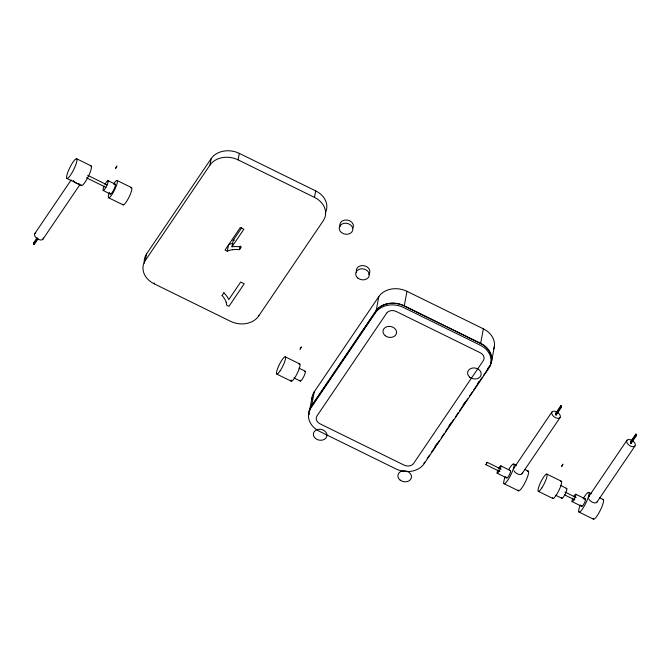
<?xml version="1.0" encoding="UTF-8"?>
<svg xmlns="http://www.w3.org/2000/svg" width="670" height="670" viewBox="0 0 670 670"><rect width="100%" height="100%" fill="white"/><g stroke="black" fill="none" stroke-linecap="round" stroke-linejoin="round"><path stroke-width="1" d="M38.173 238.696L34.229 244.525L33.5 244.165L33.776 242.708L37.16 237.716M34.229 244.525L34.497 243.068L37.319 238.905M315.696 190.908L314.481 197.39A20.979 16.775 10.6 0 1 323.25 220.765L258.654 316.056A20.979 16.775 10.6 0 1 230.497 321.298L154.117 283.779A20.979 16.775 10.6 0 1 145.357 260.404L146.562 253.922L211.159 158.623A20.979 16.775 10.6 0 1 239.316 153.388L315.696 190.908A20.979 16.775 10.6 0 1 325.26 212.96M154.117 283.779L154.267 282.966M145.357 260.404L209.953 165.105L211.159 158.623M209.953 165.105A20.979 16.775 10.6 0 1 238.101 159.87L239.316 153.388M241.686 227.783L233.177 240.337L231.962 246.82L243.872 229.249L240.321 227.499L225.036 250.052L227.323 251.175L228.537 244.692L230.48 243.922A19.966 15.971 10.6 0 1 232.942 243.369M232.515 249.709A24.589 19.665 10.6 0 1 239.525 249.675L240.22 245.949M258.654 316.056L258.804 315.252M309.423 411.33L311.96 397.754M309.473 411.012A20.979 16.775 10.6 0 1 311.508 406.397L314.23 391.858L378.826 296.559A20.979 16.775 10.6 0 1 406.983 291.324L483.363 328.844A20.979 16.775 10.6 0 1 493.581 349.464M311.508 406.397L376.104 311.098L378.826 296.559M376.104 311.098A20.979 16.775 10.6 0 1 404.261 305.863L406.983 291.324M483.531 375.418L489.41 366.758A20.979 16.775 10.6 0 0 480.641 343.383L483.363 328.844M489.41 366.758L489.577 365.845M491.68 360.854L494.401 346.315M555.472 414.688L555.74 413.231L560.815 405.735L561.544 406.095L561.267 407.553L556.192 415.04L555.472 414.688L560.547 407.192L560.815 405.735M556.192 415.04L556.469 413.583L561.544 406.095M630.428 443.054L630.696 441.597L635.771 434.11L636.5 434.462L636.224 435.919L631.148 443.414L630.428 443.054L635.503 435.567L635.771 434.11M631.148 443.414L631.425 441.949L636.5 434.462M34.823 233.554L71.146 179.97M33.5 244.165L37.453 238.344M42.888 239.265L79.797 184.82M239.525 249.659L241.334 246.987A28.458 22.763 10.6 0 0 236.627 246.594A21.515 17.211 10.6 0 0 231.954 246.786M222.105 295.453L223.914 292.782M435.039 446.387L436.798 443.791M449.135 425.592L450.893 422.996M463.221 404.806L464.988 402.201M477.316 384.01L479.083 381.414M487.299 369.287L489.067 366.683M427.159 458.581L429.512 455.123M431.271 452.518L439.495 440.391M441.254 437.795L444.193 433.465M445.366 431.731L453.582 419.604M455.349 417L458.28 412.67M459.461 410.936L467.677 398.809M469.444 396.213L472.375 391.875M473.548 390.149L482.358 377.151M513.907 468.062L551.988 411.891M521.972 473.774L560.053 417.603A4.941 2.806 34.1 0 0 555.497 411.397A4.941 2.806 34.1 0 0 552.516 415.241A4.941 2.806 34.1 0 0 560.053 417.603M588.863 496.437L626.944 440.257M596.928 502.148L635.009 445.969A4.941 2.806 34.1 0 0 630.453 439.763A4.941 2.806 34.1 0 0 627.472 443.607A4.941 2.806 34.1 0 0 635.009 445.969M227.323 251.175L229.266 250.404A19.966 15.971 10.6 0 1 232.523 249.734M499.887 471.571L485.943 464.72L487.191 462.292L501.11 469.117M485.926 464.704L487.174 462.267M238.101 159.87L314.481 197.39M404.261 305.863L480.641 343.383M76.681 158.782A10.988 2.169 -63.8 0 1 70.836 174.661A10.988 2.169 -63.8 0 1 67.787 172.358A10.988 2.169 -63.8 0 1 76.681 158.782L91.179 165.909M117.066 180.498L131.563 187.617M635.503 435.567L636.224 435.919M108.012 180.64L115.257 184.2M560.547 407.192L561.267 407.553M630.696 441.597L631.425 441.949M87.67 175.331L107.183 184.92M86.438 177.785L105.96 187.374M103.188 190.506L110.441 194.074M555.74 413.231L556.469 413.583M108.632 197.776L123.138 204.894M66.858 178.421L81.355 185.54M588.771 492.4L591.493 493.74M599.65 497.743L603.276 499.519M546.804 474.067L561.301 481.194M560.405 485.34L566.745 488.455M575.798 494.251L585.463 498.999M513.815 464.034L516.537 465.365M524.694 469.377L528.32 471.152M564.919 492.006L576.066 497.483M285.236 356.825L299.741 363.944M564.617 494.921L574.843 499.937M500.842 465.876L510.506 470.625M572.113 501.612L581.778 506.361M298.837 368.09L305.185 371.205M555.589 495.214L561.929 498.329M33.776 242.708L34.497 243.068M538.37 491.344L552.876 498.472M578.947 512.031L593.444 519.158M497.157 473.246L506.822 477.995M294.021 377.964L300.361 381.079M503.991 483.665L518.488 490.792M276.81 374.103L291.308 381.222M226.159 302.229L226.661 305.202L228.956 306.332L244.24 283.787L240.681 282.036L228.772 299.607A25.1 20.075 10.6 0 0 223.822 292.84M144.268 263.226A20.979 16.775 10.6 0 1 146.562 253.922M233.168 240.304A21.515 17.211 10.6 0 1 234.458 240.17M222.08 295.462A24.045 19.229 10.6 0 1 226.2 302.22M356.566 272.296A6.867 5.494 10.6 0 1 364.011 265.672A6.867 5.494 10.6 0 1 368.818 274.466M424.814 462.049A20.979 16.775 10.6 0 1 423.867 463.297M309.138 414.764A20.979 16.775 10.6 0 1 309.13 413.499M311.843 399.437A20.979 16.775 10.6 0 1 314.23 391.858M299.038 364.111A9.615 1.901 -63.8 0 1 296.969 373.944A9.615 1.901 -63.8 0 1 290.964 380.058M304.481 371.548A5.494 1.089 -63.8 0 1 303.686 376.749A5.494 1.089 -63.8 0 1 300.194 380.166M602.497 499.586A10.988 2.169 -63.8 0 1 600.144 510.624A10.988 2.169 -63.8 0 1 593.143 518.32M583.118 498.949A10.988 2.169 -63.8 0 1 588.997 494.359A10.988 2.169 -63.8 0 1 581.384 510.414A10.988 2.169 -63.8 0 1 580.279 504.937M597.179 501.679A4.941 2.806 34.1 0 1 593.419 502.634A4.941 2.806 34.1 0 1 588.955 499.1M588.57 498.036A4.941 2.806 34.1 0 1 589.558 495.901M560.597 481.361A9.615 1.901 -63.8 0 1 558.738 490.783A9.615 1.901 -63.8 0 1 552.524 497.693M566.041 488.79A5.494 1.089 -63.8 0 1 565.245 493.991A5.494 1.089 -63.8 0 1 561.753 497.416M584.583 499.569A4.12 0.812 -63.8 0 1 585.413 500.364A4.12 0.812 -63.8 0 1 582.992 505.356A4.12 0.812 -63.8 0 1 581.719 505.49M573.679 496.705A4.12 0.812 -63.8 0 1 575.857 495.147A4.12 0.812 -63.8 0 1 572.8 501.26A4.12 0.812 -63.8 0 1 572.934 498.195M113.506 184.074A9.615 1.901 -63.8 0 1 117.166 183.17A9.615 1.901 -63.8 0 1 110.567 196.436A9.615 1.901 -63.8 0 1 109.394 192.349M130.667 187.918A9.615 1.901 -63.8 0 1 129.134 196.93A9.615 1.901 -63.8 0 1 122.786 204.115M114.453 184.627A5.494 1.089 -63.8 0 1 113.883 189.484A5.494 1.089 -63.8 0 1 110.248 193.303M104.972 184.417A5.494 1.089 -63.8 0 1 108.171 181.654A5.494 1.089 -63.8 0 1 104.126 189.937A5.494 1.089 -63.8 0 1 104.235 185.925M79.253 183.848A4.941 2.806 34.1 0 1 73.214 180.414M43.232 237.984A4.941 2.806 34.1 0 1 37.252 238.713A4.941 2.806 34.1 0 1 35.82 232.909M90.408 165.967A10.988 2.169 -63.8 0 1 88.055 177.006A10.988 2.169 -63.8 0 1 81.053 184.711M308.778 413.909A20.979 16.775 10.6 0 1 311.165 406.33L375.761 311.031A20.979 16.775 10.6 0 1 403.918 305.796L480.298 343.316A20.979 16.775 10.6 0 1 490.515 363.936M510.088 470.734A4.12 0.812 -63.8 0 1 509.259 474.946A4.12 0.812 -63.8 0 1 506.729 477.325M498.53 468.69A4.12 0.812 -63.8 0 1 500.925 466.621A4.12 0.812 -63.8 0 1 497.894 472.836A4.12 0.812 -63.8 0 1 497.978 469.829M522.29 473.054A4.941 2.806 34.1 0 1 518.664 474.327A4.941 2.806 34.1 0 1 513.999 470.725M513.589 468.782A4.941 2.806 34.1 0 1 514.602 467.534M527.198 471.445A10.988 2.169 -63.8 0 1 525.439 481.747A10.988 2.169 -63.8 0 1 518.186 489.954M508.672 469.678A10.988 2.169 -63.8 0 1 513.974 466.404A10.988 2.169 -63.8 0 1 506.277 482.216A10.988 2.169 -63.8 0 1 505.322 476.571M340.109 226.72A6.867 5.494 10.6 0 1 347.244 220.045A6.867 5.494 10.6 0 1 352.671 228.47M115.608 168.421L116.856 166.152L115.608 168.421M300.11 349.179L301.341 346.901L300.118 349.129M561.678 466.429L562.942 464.159L561.678 466.379M375.443 312.756L310.847 408.047A20.979 16.775 10.6 0 0 319.607 431.421L395.987 468.941A20.979 16.775 10.6 0 0 424.144 463.707L488.74 368.408A20.979 16.775 10.6 0 0 479.98 345.042L403.6 307.522A20.979 16.775 10.6 0 0 375.443 312.756M386.623 313.192L316.994 415.911A7.06 5.645 10.6 0 0 319.942 423.775L404.178 465.156A7.06 5.645 10.6 0 0 413.65 463.397L483.288 360.669A7.06 5.645 10.6 0 0 480.34 352.805L396.096 311.424A7.06 5.645 10.6 0 0 386.623 313.192M385.267 335.762A6.867 5.494 10.6 0 0 396.464 333.442A6.867 5.494 10.6 0 0 387.587 326.533A6.867 5.494 10.6 0 0 385.267 335.762M315.629 438.607A6.867 5.494 10.6 0 0 326.826 436.279A6.867 5.494 10.6 0 0 317.957 429.378A6.867 5.494 10.6 0 0 315.629 438.607M400.174 480.139A6.867 5.494 10.6 0 0 411.372 477.81A6.867 5.494 10.6 0 0 402.503 470.909A6.867 5.494 10.6 0 0 400.174 480.139M469.879 377.302A6.867 5.494 10.6 0 0 481.077 374.982A6.867 5.494 10.6 0 0 472.208 368.073A6.867 5.494 10.6 0 0 469.879 377.302M357.931 278.151A6.867 5.494 10.6 0 0 369.162 275.889A6.867 5.494 10.6 0 0 360.343 268.938A6.867 5.494 10.6 0 0 357.931 278.151M280.211 370.761A9.615 1.901 -63.8 0 0 285.328 356.875A9.615 1.901 -63.8 0 0 277.539 368.751A9.615 1.901 -63.8 0 0 280.211 370.761M541.77 488.011A9.615 1.901 -63.8 0 0 546.888 474.117A9.615 1.901 -63.8 0 0 539.099 485.993A9.615 1.901 -63.8 0 0 541.77 488.011M341.474 232.565A6.867 5.494 10.6 0 0 352.705 230.312A6.867 5.494 10.6 0 0 343.886 223.361A6.867 5.494 10.6 0 0 341.474 232.565"/></g></svg>
